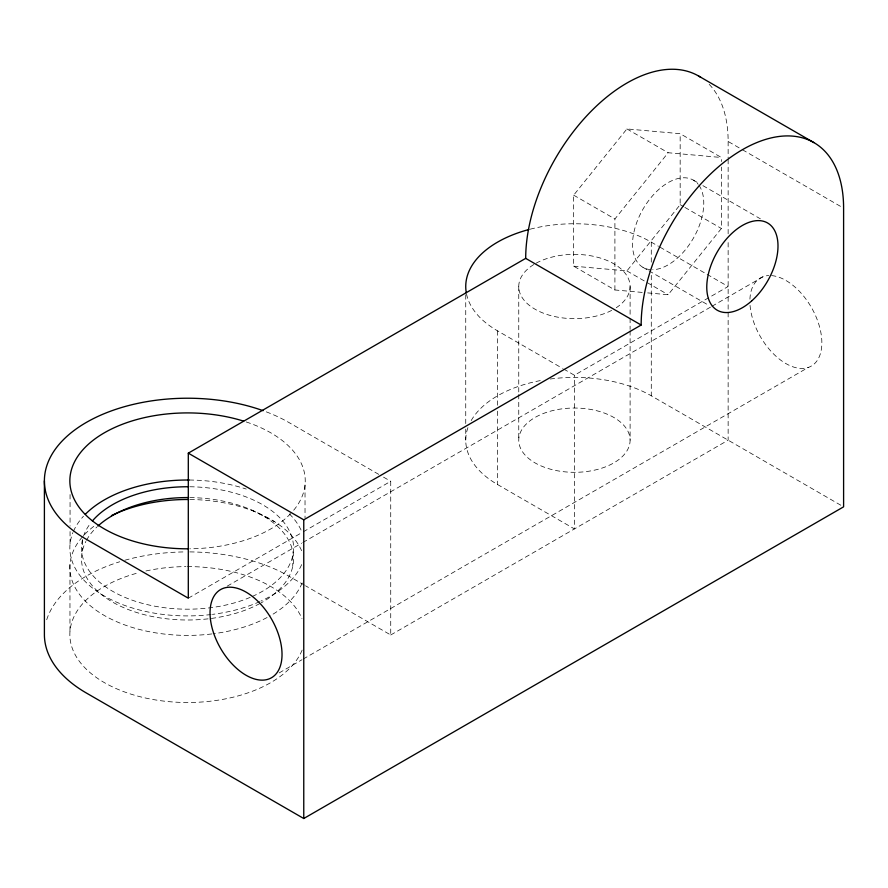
<?xml version="1.0" encoding="UTF-8"?>
<svg xmlns="http://www.w3.org/2000/svg" width="888" height="888" viewBox="0 0 888 888"><rect width="100%" height="100%" fill="white"/><g stroke="black" fill="none" stroke-linecap="round" stroke-linejoin="round"><path stroke-width="0.67" stroke-dasharray="4.44 3.33" d="M642.213 292.407L614.907 289.976L573.67 266.167L573.67 195.171L626.917 128.938L680.164 133.688L721.4 157.498L721.4 161.594M614.907 289.976L614.907 218.981L668.153 152.736L721.4 157.498M573.67 266.167L626.917 270.918L680.164 204.684L680.164 133.688M647.674 292.896L668.153 294.727L721.4 228.494L721.4 167.055M188.3 598.179L302.098 532.478M303.296 531.79L390.731 481.296L390.731 634.976L305.561 585.803M563.625 369.008L574.425 375.247L728.138 286.502L659.684 246.986M227.273 586.124L301.654 543.179M302.852 542.49L710.733 307.004M711.932 306.305L763.514 276.523M279.176 672.915L301.964 659.751M303.174 659.063L808.213 367.477M390.731 634.976L728.138 440.182L728.138 240.926M251.704 510.045L274.292 521.522M709.201 84.36A143.146 82.651 -60 0 1 728.138 141.492L741.225 149.051M742.424 149.739L841.225 206.771M626.917 128.938L668.153 152.736M693.339 180.12L698.123 182.884M702.919 185.648L760.383 218.825M680.164 204.684L683.693 206.726M684.87 207.404L721.4 228.494M573.67 195.171L614.907 218.981M530.214 229.182A108.68 62.748 0 0 1 651.281 242.135L658.485 246.298M642.968 267.355L647.763 270.119M648.95 270.807L708.813 305.372M626.917 270.918L668.153 294.727M550.216 379.01A108.68 62.748 0 0 1 651.281 395.804L843.6 506.837M466.533 294.061A108.68 62.748 0 0 0 497.58 330.869L562.426 368.309M467.943 427.605A108.68 62.748 0 0 0 497.58 484.548L574.425 528.915L574.425 375.247M378.743 474.37L288.767 422.433A143.146 82.64 0 0 0 265.734 411.644M383.538 477.145L390.731 481.296M304.362 585.103L288.767 576.101A143.146 82.64 0 0 0 187.546 551.892M728.138 141.492L728.138 158.064M728.138 159.44L728.138 234.021M651.281 242.135L651.281 262.904M651.281 275.358L651.281 395.804M630.103 286.502L630.103 316.961M630.103 318.348L630.103 329.426M630.103 330.802L630.103 440.182A55.667 32.135 0 0 1 546.597 468.009A55.667 32.135 0 0 1 546.597 412.343A55.667 32.135 0 0 1 630.103 440.182M518.759 286.502L518.759 393.106M518.759 394.494L518.759 440.182M497.58 330.869L497.58 405.638M497.58 411.177L497.58 484.548M465.745 294.805L465.745 423.565M465.745 429.104L465.745 440.182M305.028 484.959L305.028 517.826M292.74 555.666L292.74 566.489M82.351 540.259L82.351 551.082M70.063 494.572L70.063 526.062M70.063 531.546L70.063 543.867M69.963 564.502L69.963 631.601M46.72 619.724A143.146 82.64 0 0 1 119.725 561.76M124.842 560.25A143.146 82.64 0 0 1 186.169 551.903M771.583 275.613A50.894 29.382 60 0 1 820.257 329.603A50.894 29.382 60 0 1 792.673 366.733A50.894 29.382 60 0 1 749.994 304.662M749.927 299.167A50.894 29.382 60 0 1 768.764 275.558M650.349 269.63A50.372 29.082 -60 0 1 642.435 210.145A50.372 29.082 -60 0 1 698.19 184.304M699 185.37A50.372 29.082 -60 0 1 694.261 236.641A50.372 29.082 -60 0 1 652.691 269.708M246.22 421.955A117.693 67.954 0 0 1 291.619 512.598M290.698 513.586A117.693 67.954 0 0 1 189.788 548.806M302.131 650.072A117.693 67.954 0 0 1 113.153 687.201A117.693 67.954 0 0 1 138.162 572.86M145.932 570.973A117.693 67.954 0 0 1 185.969 566.6M187.313 566.588A117.693 67.954 0 0 1 301.987 618.659M302.131 582.972A117.693 67.954 0 0 1 269.564 616.183M267.088 617.526A117.693 67.954 0 0 1 213.065 633.777M211.766 633.943A117.693 67.954 0 0 1 87.956 603.662A117.693 67.954 0 0 1 94.128 526.107M189.988 499.5A117.693 67.954 0 0 1 301.987 551.57M301.654 564.613A117.693 67.954 0 0 1 260.906 601.098M259.696 601.653A117.693 67.954 0 0 1 212.454 614.374M211.1 614.54A117.693 67.954 0 0 1 72.916 532.545M73.438 531.313A117.693 67.954 0 0 1 83.472 516.228M189.322 480.02A117.693 67.954 0 0 1 246.22 489.055M289.421 513.93A117.693 67.954 0 0 1 301.976 532.067M189.843 486.757A106.038 61.217 0 0 1 288.245 528.782A106.038 61.217 0 0 1 252.492 596.359M250.172 597.369A106.038 61.217 0 0 1 120.801 595.537A106.038 61.217 0 0 1 90.842 522.854M189.843 497.58A106.038 61.217 0 0 1 286.302 536.496A106.038 61.217 0 0 1 261.116 602.874M259.929 603.518A106.038 61.217 0 0 1 131.812 610.866A106.038 61.217 0 0 1 85.87 541.425M86.491 540.237A106.038 61.217 0 0 1 96.892 527.039M471.184 420.579A108.68 62.748 0 0 1 542.224 380.242M536.108 263.192A55.667 32.135 0 0 1 613.02 263.336A55.667 32.135 0 0 1 616.272 307.703M611.688 310.378A55.667 32.135 0 0 1 534.054 308.636A55.667 32.135 0 0 1 535.064 263.78"/><path stroke-width="1.33" d="M263.103 410.678A143.146 82.64 0 0 0 75.413 429.492A143.146 82.64 0 0 0 86.325 539.305L188.3 598.179L188.3 453.158L525.696 258.364A143.146 82.651 -60 0 1 589.699 112.721A143.146 82.651 -60 0 1 700.776 77.367M188.3 453.158L303.763 519.824L641.158 325.03A143.146 82.651 -60 0 1 742.379 149.706A143.146 82.651 -60 0 1 843.6 208.147L843.6 506.837L303.763 818.514L86.325 692.984A143.146 82.64 0 0 1 44.4 634.543L44.4 480.863M698.49 75.957L813.952 142.624M525.696 258.364L641.158 325.03M303.763 519.824L303.763 818.514M188.456 548.817A117.693 67.954 0 0 1 73.349 464.413A117.693 67.954 0 0 1 243.656 421.134M111.444 515.606A117.693 67.954 0 0 1 188.644 499.489M85.337 514.274A117.693 67.954 0 0 1 189.322 480.02M92.419 520.923A106.038 61.217 0 0 1 188.445 486.746M97.869 526.118A106.038 61.217 0 0 1 188.445 497.569M466.289 292.796A108.68 62.748 0 0 1 528.904 229.526M751.603 300.988A50.372 29.082 -60 0 0 767.565 222.966A50.372 29.082 -60 0 0 707.98 275.802A50.372 29.082 -60 0 0 751.603 300.988M210.423 619.18A50.894 29.382 60 0 0 268.376 679.154A50.894 29.382 60 0 0 259.285 602.686A50.894 29.382 60 0 0 210.423 619.18"/></g></svg>
